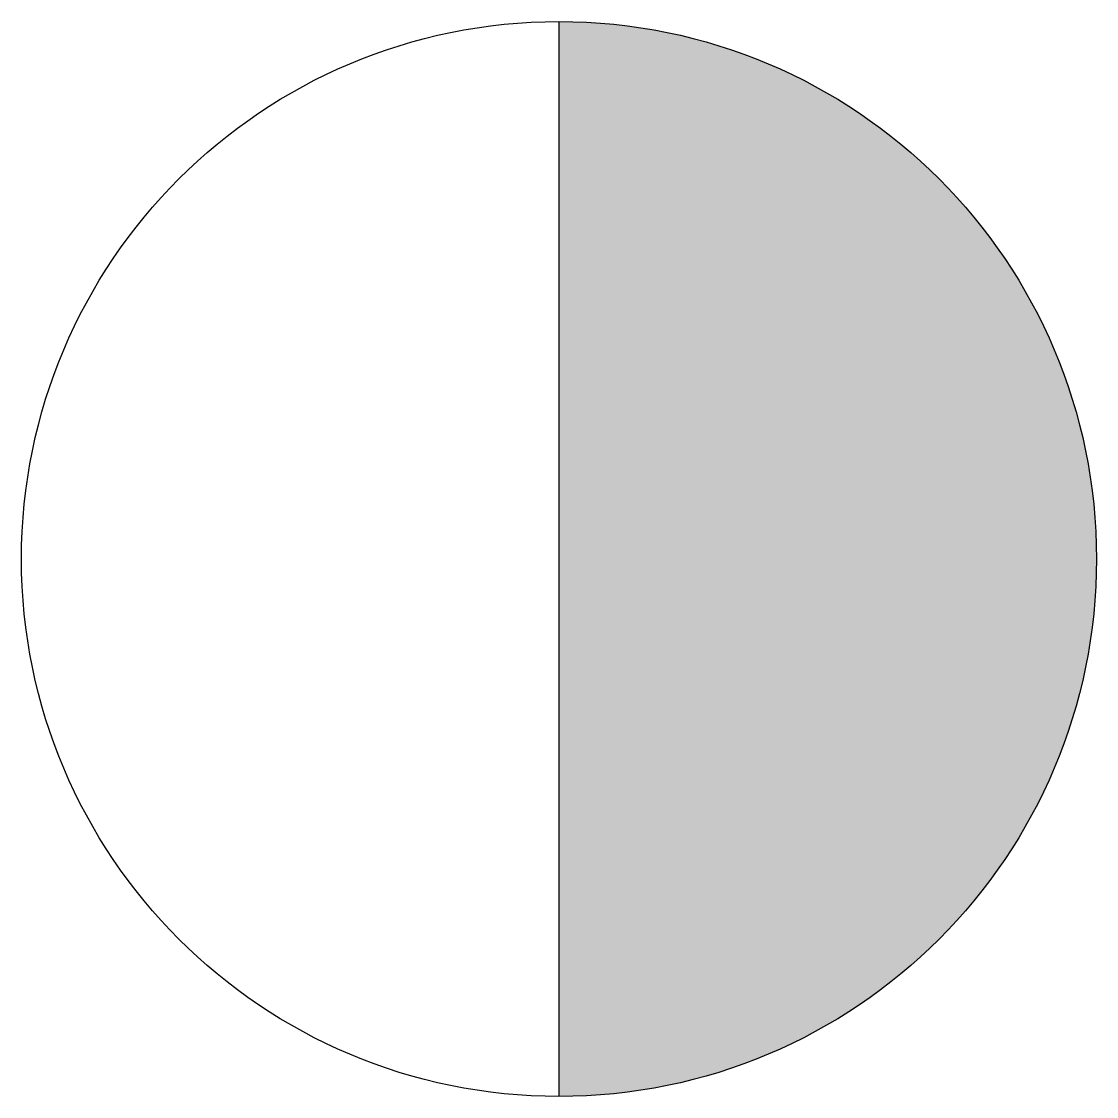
# Model space of a CAD drawing. Header units: millimetres. Extents: x -2966.996 to -2966.696, y 3749.596 to 3749.896.
import ezdxf

# ---------------------------------------------------------------- set-up
doc = ezdxf.new("R2010")
doc.units = ezdxf.units.MM
doc.header["$LTSCALE"] = 10
doc.layers.add('ELE_LUMINÁRIAS', color=4, linetype='Continuous')

msp = doc.modelspace()

# ---------------------------------------------------------------- hatches: boundary and pattern name
at = {"layer": 'ELE_LUMINÁRIAS'}
msp.add_hatch(color=1, dxfattribs=at).paths.add_polyline_path([(-2966.84555, 3749.5956, 0.414214), (-2966.69555, 3749.7456, 0.414214), (-2966.84555, 3749.8956)])

# ---------------------------------------------------------------- linework, layer by layer
at = {"layer": 'ELE_LUMINÁRIAS', "color": 1}
msp.add_line((-2966.84555, 3749.8956), (-2966.84555, 3749.5956), dxfattribs=at)
at = {"layer": 'ELE_LUMINÁRIAS', "color": 4}
msp.add_circle((-2966.84555, 3749.7456), 0.15, dxfattribs=at)

doc.saveas('drawing.dxf')
